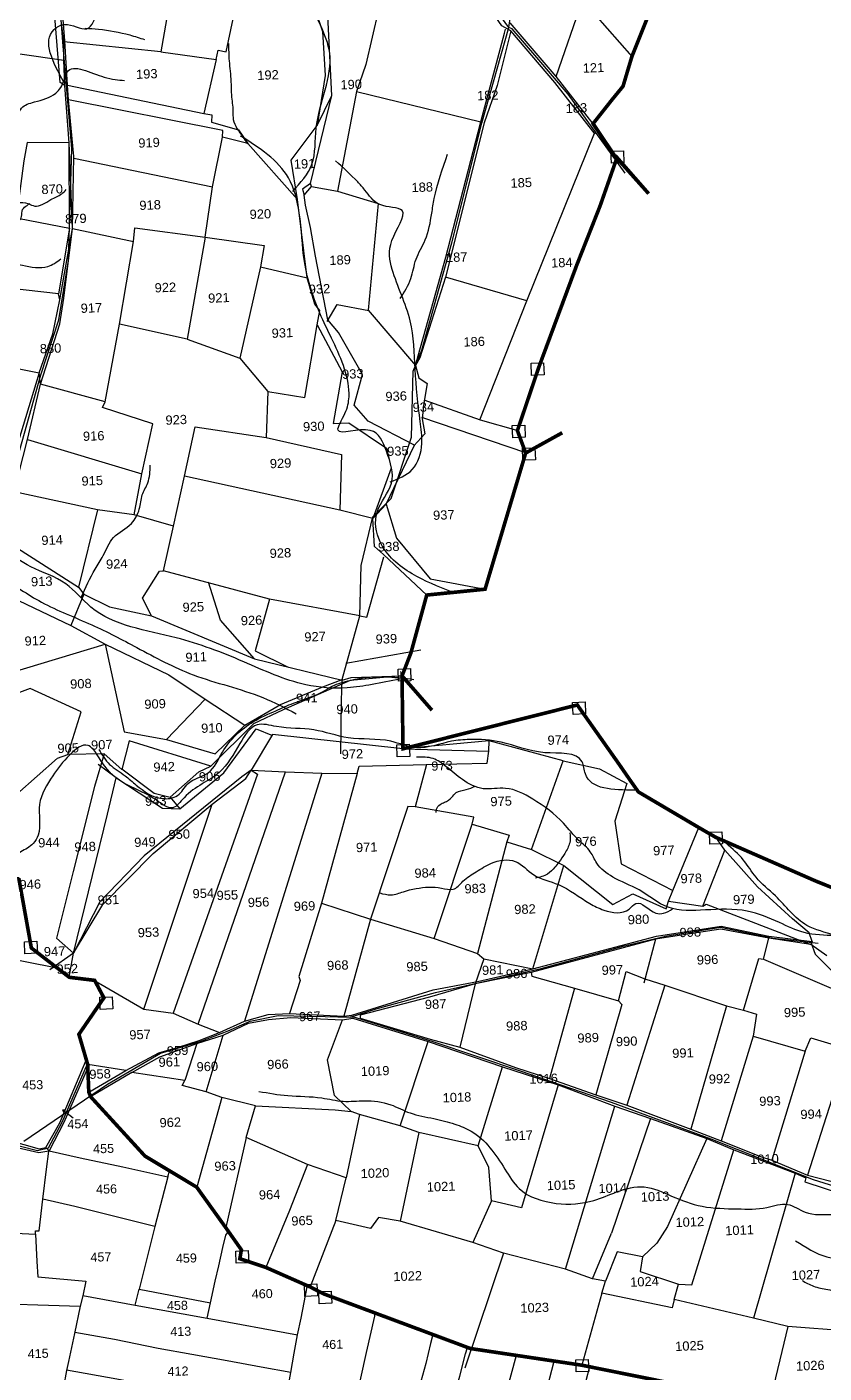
# Model space of a CAD drawing. Header units: inches. Extents: x 191726 to 254104, y 1600078 to 1621862.
# Drawn here: x 200424 to 202180, y 1611626 to 1614589 of the extents above; entities that cross this region are included whole.
import ezdxf
from ezdxf.enums import TextEntityAlignment as Align

# ---------------------------------------------------------------- set-up
doc = ezdxf.new("R2010")
doc.units = ezdxf.units.IN
doc.header["$LTSCALE"] = 15
doc.header["$MEASUREMENT"] = 0
doc.linetypes.add('ACAD_ISO02W100', pattern=[15, 12, -3])
for name, color, linetype in [('PLOT', 7, 'Continuous'), ('PLOT NO', 7, 'Continuous'), ('PLOTS', 7, 'Continuous'), ('PLOTS NO', 7, 'Continuous'), ('ROAD', 1, 'Continuous'), ('ROADS', 1, 'Continuous'), ('STREAM', 4, 'Continuous'), ('VILLAGE BOUNDARY STONES', 1, 'Continuous'), ('VILLAGE BOUNDAY', 5, 'Continuous')]:
    doc.layers.add(name, color=color, linetype=linetype)
doc.styles.get("Standard").update_dxf_attribs({"font": 'arial.ttf'})

msp = doc.modelspace()

# ---------------------------------------------------------------- linework, layer by layer
at = {"layer": 'PLOT'}
for points in [[(200366.7, 1613465.3), (200396.4, 1613566), (200425.4, 1613681), (200454.1, 1613802.8), (200496.7, 1613935.6), (200506, 1613992.4), (200524.8, 1614145.5), (200527.8, 1614303.8), (200515.7, 1614428.5), (200513.8, 1614461.3), (200507.6, 1614558.4), (200487.9, 1614811.8), (200470.8, 1614988.7), (200461.6, 1615054.2), (200452.6, 1615062.5), (200416.8, 1615223.6), (200399.7, 1615316.8), (200383, 1615424.3), (200372, 1615459.3), (200371.4, 1615523.5), (200375.7, 1615602)], [(200497.1, 1613988.8), (200524.8, 1614145.5), (200517.4, 1614334.4), (200507.9, 1614460.1), (200505.4, 1614515.8), (200505.6, 1614556.8), (200500, 1614604), (200482.7, 1614776.3), (200452.5, 1614987.8), (200439.8, 1615055.4), (200362.8, 1615064.6), (200350.8, 1615048.4), (200256.3, 1615032), (200286.9, 1615233.5), (200298.9, 1615335.6), (200248.4, 1615343.4), (200001.3, 1615402)], [(201675.9, 1614353.1), (201587.3, 1614467.1), (201490.2, 1614580.7), (201470.5, 1614592), (201287.3, 1614857.9), (201182, 1615023.3)], [(200507.9, 1614460.1), (200498, 1614466.9), (200472.8, 1614775.2), (200462.4, 1614916.8)], [(200763, 1614782.7), (200719.1, 1614534.1), (200505.6, 1614556.8)], [(201538.5, 1614773.2), (201647.7, 1614647.3), (201756.8, 1614523.9)], [(201590.2, 1614479.8), (201647.7, 1614647.3), (201695.8, 1614768.8), (201746, 1614751.3)], [(200719.1, 1614534.1), (200841.3, 1614517.8), (200845.8, 1614538.2), (200863.2, 1614534.4), (200891, 1614666.5)], [(201094.5, 1614651.6), (201198.9, 1614627), (201170.8, 1614506.8), (201150.6, 1614447.1), (201108.3, 1614227.6)], [(200513.8, 1614461.3), (200814.2, 1614399), (200831.7, 1614395.7), (200831, 1614379.6), (200890.4, 1614362.9), (200910.9, 1614332.7), (201020.4, 1614209), (201006.7, 1614296), (201063.8, 1614372.1), (201095.9, 1614438.6), (201086.3, 1614628.1)], [(201058.8, 1614629.4), (201075.2, 1614579.2), (201081.2, 1614482), (201063.8, 1614372.1)], [(201671.4, 1614376.3), (201590.2, 1614479.8), (201488.4, 1614598.1)], [(201280.3, 1613843.7), (201285.8, 1613865), (201347.2, 1614082.2), (201424.5, 1614380.7), (201476.6, 1614575.5), (201478.7, 1614584.3)], [(201490.2, 1614580.7), (201460.2, 1614460), (201431.7, 1614378.2), (201346.6, 1614038.3), (201289.7, 1613860.9), (201280.3, 1613843.7)], [(200219.4, 1614556.9), (200505.4, 1614515.8)], [(200841.3, 1614517.8), (200814.2, 1614399)], [(201150.6, 1614447.1), (201424.5, 1614380.7)], [(200597.1, 1613764), (200628, 1613934.9), (200658.9, 1614117), (200662, 1614147), (200817.2, 1614126.1), (200832.8, 1614237), (200855, 1614346.3), (200855.7, 1614361.5), (200515.7, 1614428.5)], [(201051.5, 1614238.2), (201049.1, 1614244.7), (201095.9, 1614438.6)], [(201421.9, 1613724.5), (201525.7, 1613986), (201674.4, 1614355.4)], [(200517.4, 1614334.4), (200425.1, 1614335.2), (200417.9, 1614294.2), (200401.7, 1614172.9), (200408, 1614167.9), (200518, 1614146.4), (200517.4, 1614334.4)], [(200910.9, 1614332.7), (200855, 1614346.3)], [(200527.8, 1614300.4), (200832.8, 1614237)], [(201049.1, 1614244.7), (201031.1, 1614231.8), (201035.2, 1614219)], [(201215.3, 1613538.9), (201277.8, 1613668.8), (201176, 1613721.7), (201145.4, 1613756.8), (201163.4, 1613824.2), (201110.6, 1613916.8), (201087.4, 1613944.4), (201059.7, 1614084.7), (201048.7, 1614147.6), (201038.2, 1614197.1), (201035.2, 1614219), (201051.5, 1614238.2), (201108.3, 1614227.6), (201198.4, 1614200.6), (201176.3, 1613966.1), (201280.3, 1613843.7), (201287.8, 1613817), (201306.1, 1613804.2), (201298.6, 1613761.2), (201294.9, 1613726.8), (201300.5, 1613693.6), (201276.6, 1613667)], [(200955.1, 1613786.6), (201036.3, 1613773.8), (201063.4, 1613933.1), (201069.8, 1613965), (201058.5, 1613979.2), (201041.9, 1614037.2), (201020.4, 1614209)], [(200518, 1614146.4), (200494.2, 1614001.4)], [(200524.8, 1614145.5), (200658.9, 1614117)], [(200817.2, 1614126.1), (200777.5, 1613901.9), (200628, 1613934.9)], [(200817.2, 1614126.1), (200946.9, 1614107.9), (200938.9, 1614061.3), (200893.7, 1613860.2)], [(200938.9, 1614061.3), (201041.9, 1614037.2)], [(200747.2, 1613490), (200660.6, 1613515.1), (200677.2, 1613605.5), (200702.1, 1613715.2), (200590.7, 1613751.2), (200597.1, 1613764), (200454.1, 1613802.8), (200451.2, 1613827.8), (200481.8, 1613913.6), (200497.1, 1613988.8), (200494.2, 1614001.4), (200188.6, 1614036.2)], [(201525.7, 1613986), (201346.6, 1614038.3)], [(201085.5, 1613940.7), (201107.6, 1613977.9), (201177.2, 1613965)], [(201063.4, 1613933.1), (201119, 1613830.1), (201099.2, 1613716.1), (201133.4, 1613717.4), (201216.1, 1613661.6), (201226.4, 1613617.8), (201186.5, 1613507.4), (201215.3, 1613538.9), (201238.2, 1613463.6), (201312.3, 1613374.6), (201433.5, 1613351.5)], [(200777.5, 1613901.9), (200893.7, 1613860.2), (200955.1, 1613786.6), (200951.3, 1613685.3)], [(200292.7, 1613859.5), (200451.2, 1613827.8), (200398.2, 1613653.6), (200366.6, 1613567.9), (200336, 1613486.9)], [(201506.3, 1613700.1), (201423.4, 1613723.9), (201299.1, 1613767.4)], [(201293.4, 1613730.1), (201522.4, 1613652.3)], [(201305, 1613338.6), (201210, 1613427.6), (201190.1, 1613445.4), (201186.5, 1613507.4), (201113.3, 1613525.2), (200771.4, 1613600.2), (200795, 1613709.2), (200951.3, 1613685.3), (201117.4, 1613648.2), (201113.3, 1613525.2)], [(200425.4, 1613681), (200677.2, 1613605.5)], [(201157.4, 1613293), (200959, 1613329.7), (200725.4, 1613392.1), (200747.2, 1613490), (200771.4, 1613600.2)], [(200173.8, 1613550), (200246.5, 1613523.4), (200336, 1613486.9), (200366.7, 1613465.3), (200537.7, 1613355.7), (200549.6, 1613340.6), (200606.5, 1613312.8), (200698.9, 1613293.1), (200925.5, 1613198.4), (201119, 1613151), (201138.6, 1613157.1), (201250.6, 1613160.6)], [(200660.6, 1613515.1), (200580, 1613525.9), (200396.4, 1613566)], [(200580, 1613525.9), (200537.7, 1613355.7)], [(200300.7, 1613193.6), (200385.3, 1613166.3), (200596.5, 1613230.3), (200638.3, 1613037.2), (200731.5, 1613020.7), (200838.7, 1612988.7), (200904.4, 1613052.5), (200982.7, 1613097.3), (201076.5, 1613136.5), (201118.4, 1613152.7), (201157.4, 1613293), (201172.8, 1613290.1), (201210.8, 1613422.4)], [(200698.9, 1613293.1), (200678.9, 1613331.9), (200716.5, 1613391.5), (200725.4, 1613392.1)], [(200340.7, 1613357.2), (200521.4, 1613271.9), (200596.5, 1613230.3), (200736.7, 1613162.6), (200817.3, 1613109.7), (200904.4, 1613052.5)], [(200925.5, 1613198.4), (200850.8, 1613283.3), (200824.1, 1613366.8)], [(200549.6, 1613340.6), (200521.4, 1613271.9)], [(200959, 1613329.7), (200927.4, 1613215.6), (200999.7, 1613180.2)], [(201250.6, 1613160.6), (201136.2, 1613150.3), (200988.5, 1613086.1), (200923.3, 1613055.4), (200829.6, 1612962.1), (200649.3, 1613017.6), (200633.4, 1612954.7), (200594.6, 1612988.8), (200514.9, 1612987.5)], [(200318.6, 1612777.2), (200368.7, 1612811.3), (200402.1, 1612900.2), (200491.5, 1612979.6), (200514.9, 1612987.5), (200543.9, 1613081.3), (200431.9, 1613133.2), (200360.6, 1613106.1), (200281, 1613129.4)], [(200817.3, 1613109.7), (200731.5, 1613020.7)], [(200517.7, 1612497.1), (200527, 1612550.4), (200591.7, 1612657.7), (200702.3, 1612769.8), (200832.7, 1612878.5), (200906.9, 1612934.9), (200918.2, 1612952.9), (200994, 1612949.5), (201074.3, 1612946.3), (201151.8, 1612945.6), (201156, 1612961.8), (201304.8, 1612965.8), (201438.3, 1612968.4), (201441.5, 1612994.7), (201442.2, 1613017.7), (201252.7, 1613000.1), (201441.5, 1612994.7)], [(200620.5, 1612936.6), (200722.7, 1612869.1), (200761.3, 1612867.9), (200858.4, 1612947.4), (200929.6, 1613044.1), (200965.2, 1613029.4)], [(201252.7, 1613000.1), (200965.5, 1613031.5), (200918.2, 1612952.9)], [(201535.4, 1612778.2), (201605.2, 1612974), (201442.2, 1613017.7)], [(200594.6, 1612988.8), (200573.3, 1612916.9), (200526.2, 1612730.1), (200497.2, 1612612.6), (200489.3, 1612582.9), (200527, 1612550.4), (200601.9, 1612856.4), (200621.2, 1612935.9), (200581.4, 1612965.8)], [(200633.7, 1612956), (200704.5, 1612902.8), (200739.9, 1612893.6), (200802.9, 1612949.4), (200829.6, 1612962.1)], [(201304.8, 1612965.8), (201279.7, 1612872.5), (201263.5, 1612873.3), (201181, 1612625.1), (201122.6, 1612411.5)], [(201605.2, 1612974), (201685.3, 1612956.1), (201745.6, 1612923.4), (201719.4, 1612840.9), (201732.9, 1612746.7), (201847.2, 1612688)], [(200918.2, 1612952.9), (200897.7, 1612938.2), (200682.9, 1612764.5), (200585, 1612663.3), (200527, 1612550.4)], [(200918.2, 1612952.9), (200932.6, 1612944), (200746.6, 1612417.8)], [(200801.6, 1612394), (200994, 1612949.5)], [(201074.3, 1612946.3), (200903.5, 1612400.3)], [(201151.8, 1612945.6), (201073.2, 1612660.2), (201023.4, 1612499.2), (201026.4, 1612490.2), (201002.8, 1612417.6)], [(200681.6, 1612426.8), (200832.7, 1612878.5)], [(200739.9, 1612893.6), (200761.3, 1612867.9)], [(201321.4, 1612582.6), (201405, 1612834.1), (201408.7, 1612849.6), (201279.7, 1612872.5)], [(201405, 1612834.1), (201486.8, 1612809.7), (201481.6, 1612795.4), (201535.4, 1612778.2), (201607.1, 1612742.9), (201714.8, 1612657.3), (201759.2, 1612680.6), (201832.5, 1612647.9), (201837.6, 1612664.4), (201847.2, 1612688), (201904, 1612826.9)], [(200642.4, 1612291.7), (200715.1, 1612330.9), (200758.2, 1612343), (200804, 1612357.8), (200848.6, 1612375.6), (200903.5, 1612400.3), (200956, 1612415.5), (201002.8, 1612417.6), (201122.6, 1612411.5), (201139.8, 1612414), (201318.9, 1612469.3), (201416.8, 1612487.6), (201538.8, 1612515.8), (201811.3, 1612587.9), (201953.8, 1612609.6), (202058.3, 1612587.5), (202153.7, 1612575.8), (202147, 1612595.2), (202110.6, 1612625.7), (202033.7, 1612696), (201961.3, 1612776.8), (201941.5, 1612805.3)], [(201481.6, 1612795.4), (201417.1, 1612549.3)], [(201837.6, 1612664.4), (201913, 1612653.9), (201913, 1612653.9), (201961.3, 1612776.8)], [(201538.8, 1612515.8), (201607.1, 1612742.9)], [(201073.2, 1612660.2), (201181, 1612625.1), (201321.4, 1612582.6), (201417.1, 1612549.3), (201430.5, 1612537.5), (201538.8, 1612515.8)], [(201913, 1612653.9), (201920.1, 1612658.3), (202151.1, 1612569.5)], [(202153.7, 1612575.8), (202151.1, 1612569.5), (202058.8, 1612583.4), (201953.1, 1612603.2), (201899.5, 1612595.1), (201808.8, 1612581.1), (201534.9, 1612507.7), (201412, 1612482.4), (201310.9, 1612453.4), (201158.2, 1612413.7), (201158.5, 1612407.3), (201312.9, 1612361.1), (201378, 1612343.3), (201500.7, 1612298.9), (201575.5, 1612274.1), (201677.5, 1612238.1), (201745.9, 1612215.4), (201886.6, 1612163.1), (201953.7, 1612137.1), (202040.3, 1612102.8), (202065.3, 1612094.4), (202143.7, 1612061.8), (202220.4, 1612041.8)], [(201534.9, 1612507.7), (201536.2, 1612499.8), (201630.5, 1612472.9), (201727.2, 1612445.5), (201744, 1612510.1), (201785, 1612493.5), (201829.1, 1612479.6), (201965.5, 1612434.4), (202002.5, 1612425.1), (202036.7, 1612538.3), (202047, 1612537.1), (202058.8, 1612583.4)], [(201808.8, 1612581.1), (201783.3, 1612484.1)], [(200527, 1612550.4), (200474.7, 1612513.2)], [(202185.9, 1612544.4), (202151.1, 1612569.5)], [(201430.5, 1612537.5), (201412, 1612482.4)], [(202047, 1612537.1), (202247, 1612451.4), (202209.7, 1612346.1), (202232.7, 1612335.8), (202226.8, 1612320.5), (202450.7, 1612225.8), (202487, 1612205.5)], [(200573.6, 1612490.4), (200681.6, 1612426.8), (200746.6, 1612417.8), (200801.6, 1612394), (200848.6, 1612375.6)], [(201412, 1612482.4), (201378, 1612343.3)], [(201630.5, 1612472.9), (201575.5, 1612274.1)], [(201829.1, 1612479.6), (201745.9, 1612215.4)], [(201727.2, 1612445.5), (201734.6, 1612437), (201677.5, 1612238.1)], [(201965.5, 1612434.4), (201886.6, 1612163.1)], [(202002.5, 1612425.1), (202031.3, 1612416), (202024.1, 1612367.8), (202138.5, 1612334.2), (202150.7, 1612363.7), (202209.7, 1612346.1)], [(200655.5, 1612287.8), (200717.1, 1612322.1), (200798.8, 1612351.3), (200856.3, 1612369.9), (200912.2, 1612396), (200956.5, 1612404.1), (201005.9, 1612408.4), (201119.8, 1612403.8), (201142.5, 1612407.1), (201308, 1612356), (201471.6, 1612300.1), (201594.3, 1612260.5), (201719.4, 1612213.5), (201797.9, 1612186.5), (201921.6, 1612142.3), (201981.5, 1612117.5), (202116.5, 1612065.9), (202140, 1612055.8), (202138, 1612046.7), (202261.3, 1612006.6)], [(201447.8, 1612004.7), (201441.9, 1612078.1), (201418.1, 1612125.9), (201287.4, 1612155.4), (201246.4, 1612170.1), (201157, 1612194.8), (201138.3, 1612201.9), (201101.5, 1612237.2), (201086.4, 1612315.1), (201119.8, 1612403.8)], [(200819.1, 1612244.8), (200856.3, 1612369.9)], [(202024.1, 1612367.8), (201953.7, 1612137.1)], [(200798.8, 1612351.3), (200772.1, 1612270.2)], [(201246.4, 1612170.1), (201308, 1612356)], [(200560.7, 1612244.5), (200642.4, 1612291.7), (200558.3, 1612305.2)], [(202138.5, 1612334.2), (202065.3, 1612094.4)], [(202226.8, 1612320.5), (202143.7, 1612061.8)], [(202234.9, 1611717.9), (202100.3, 1611728.1), (202024.7, 1611746.9), (201850.2, 1611787.6), (201845.5, 1611769.8), (201690.4, 1611801.7), (201698.8, 1611827.9), (201670, 1611833.6), (201610.7, 1611854.3), (201474.2, 1611890.1), (201406.6, 1611913.2), (201246.8, 1611960), (201198.6, 1611968.1), (201180.9, 1611944), (201104.5, 1611962.1), (201127.2, 1612055.8), (201042.6, 1612084.8), (200907.4, 1612144.1), (200927.6, 1612214.2), (200853.6, 1612232.6), (200819.1, 1612244.8), (200766.6, 1612258.9), (200772.1, 1612270.2), (200655.5, 1612287.8), (200564.8, 1612234.2)], [(201418.1, 1612125.9), (201471.6, 1612300.1)], [(201594.3, 1612260.5), (201513.5, 1611989.6), (201447.8, 1612004.7), (201406.6, 1611913.2)], [(200853.6, 1612232.6), (200798.3, 1612035.2)], [(200927.6, 1612214.2), (201103.3, 1612205), (201138.3, 1612201.9)], [(201157, 1612194.8), (201127.2, 1612055.8)], [(201610.7, 1611854.3), (201719.4, 1612213.5)], [(201797.9, 1612186.5), (201712.2, 1611933.7)], [(200907.4, 1612144.1), (200862.3, 1611946.1)], [(201287.4, 1612155.4), (201246.8, 1611960)], [(201921.6, 1612142.3), (201835.4, 1611948.5), (201811.6, 1611912), (201779.9, 1611881.9), (201775.1, 1611849.2), (201859.4, 1611821.7)], [(201850.2, 1611787.6), (201859.4, 1611821.7), (201889, 1611820.2), (201981.5, 1612117.5)], [(201042.6, 1612084.8), (201002.9, 1611983.4), (200950.8, 1611858.4)], [(202116.4, 1612066.1), (202024.7, 1611746.9)], [(201104.5, 1611962.1), (201048.4, 1611815.4)], [(201670, 1611833.6), (201712.2, 1611933.7)], [(201779.9, 1611881.9), (201724.6, 1611892.9), (201698.8, 1611827.9)], [(201474.2, 1611890.1), (201388.6, 1611636.9)], [(201690.4, 1611801.7), (201646.5, 1611643.2)], [(202100.3, 1611728.1), (202060, 1611560.1)]]:
    msp.add_lwpolyline(points, dxfattribs=at)
at = {"layer": 'PLOTS', "color": 0}
for points in [[(200221.2, 1612722.1), (200197.2, 1612575.7), (200491.2, 1612517.6)], [(200344.5, 1612149.4), (200451.5, 1612119.3), (200465.9, 1612122.3), (200496.9, 1612176.5), (200554.9, 1612315), (200554.9, 1612315)], [(200559.5, 1612300.3), (200559.5, 1612300.3), (200506.1, 1612177.6), (200473.8, 1612115.4), (200465.9, 1612122.3)], [(200473.8, 1612115.4), (200472.4, 1612114.4), (200450.6, 1612110.5), (200377.3, 1612127.6), (200343.2, 1612135.5), (200279.6, 1612115.6), (200199.4, 1612090.5), (200148.6, 1612092.4), (200097.2, 1612100.1), (200067.7, 1612090.6), (200021.2, 1612096.6), (200012, 1612080.3), (200024.9, 1612065.7), (200047.1, 1612067), (200050.4, 1612092.8)], [(200131.7, 1611993.6), (200152.3, 1611984.3), (200200.1, 1611944.1), (200325.7, 1611937.7), (200443.2, 1611931.5), (200443.7, 1611939.2), (200451.2, 1611939), (200459.4, 1612008.8), (200467.9, 1612074.9), (200472.4, 1612114.4)], [(200473.8, 1612115.4), (200542, 1612099.6), (200635.5, 1612079.8), (200734.7, 1612057.9), (200738.5, 1612071.1)], [(200734.7, 1612057.9), (200706.2, 1611948.8), (200594.5, 1611976.4), (200529.8, 1611992.3), (200459.4, 1612008.8)], [(200443.2, 1611931.5), (200446.4, 1611871.5), (200448.2, 1611837.9), (200553.9, 1611828.1), (200547.3, 1611796.1), (200541.9, 1611772.9), (200529.4, 1611713.3), (200515.9, 1611651.1), (200511.3, 1611631.6), (200498.3, 1611558)], [(200706.2, 1611948.8), (200671.5, 1611810.3), (200828.7, 1611780.6), (200839.3, 1611828.5), (200846.9, 1611862.3), (200855.9, 1611902.6), (200862.8, 1611929.4), (200868.4, 1611937.6)], [(200547.4, 1611796.6), (200662.7, 1611775.2), (200671.5, 1611810.3)], [(200898, 1611133.4), (200908.4, 1611181.6), (200931.7, 1611278.1), (200945.7, 1611338.3), (200956.9, 1611385.6), (200966.6, 1611427), (200975.1, 1611463.6), (200982.9, 1611502.6), (200988.4, 1611531.8), (200993.5, 1611560.4), (200998.8, 1611590.8), (201005.5, 1611627.1), (201013.2, 1611669.6), (201020.6, 1611710), (201028.4, 1611746.4), (201041.6, 1611815.7), (201042, 1611818.2)], [(200308.4, 1611780.8), (200541.9, 1611772.9)], [(200662.7, 1611775.2), (200821.2, 1611746.7), (200828.7, 1611780.6)], [(200821.2, 1611746.7), (201020.6, 1611710)], [(201135.8, 1611506.7), (201160, 1611614.8), (201172.5, 1611671), (201190.5, 1611751.4), (201191.6, 1611757.9)], [(201005.5, 1611627.1), (200940.6, 1611638.9), (200865.3, 1611652.6), (200787.9, 1611666.7), (200713.2, 1611680.3), (200617.2, 1611699.5), (200529.8, 1611715)], [(201318.6, 1611710.6), (201313.6, 1611690.7), (201302.7, 1611647), (201291.7, 1611607.4), (201281.8, 1611566.8), (201269.9, 1611517.9), (201258.7, 1611472), (201249.9, 1611435.8), (201241.6, 1611401.7), (201176.3, 1611465.9)], [(201241.6, 1611401.7), (201265.1, 1611381.1), (201306.8, 1611347.4), (201333.5, 1611451.5), (201347.7, 1611507.3), (201360.4, 1611557.3), (201378.2, 1611618.9), (201390.5, 1611668), (201394.5, 1611682.4)], [(201501.9, 1611664.8), (201489.9, 1611620.9), (201476.9, 1611572.8), (201465.4, 1611530.6), (201451.9, 1611480.8), (201438.1, 1611430), (201421.3, 1611363), (201413.6, 1611332.4), (201383, 1611340.1), (201365.8, 1611303.5), (201306.8, 1611347.4)], [(200511.6, 1611632.9), (200622.3, 1611612.9), (200732.4, 1611593), (200820.7, 1611576.7), (200934.7, 1611554.6), (200990.4, 1611543.4)], [(201663.2, 1611639.8), (201631.2, 1611516.4), (201603.9, 1611410), (201580.2, 1611312.7), (201562.5, 1611230), (201551.9, 1611166.9), (201485.9, 1611190.6), (201473, 1611196)], [(201495.8, 1611310.6), (201529.4, 1611440.8), (201565.9, 1611575.8), (201585.4, 1611652.3)]]:
    msp.add_lwpolyline(points, dxfattribs=at)
at = {"layer": 'PLOTS NO', "color": 0}
for points in [[(200506, 1612199.3), (200503.6, 1612205.2), (200509.1, 1612205.3)], [(200503.6, 1612205.2), (200526.4, 1612188)]]:
    msp.add_lwpolyline(points, dxfattribs=at)
at = {"layer": 'ROAD'}
for points in [[(200192.4, 1612788.8), (200232.3, 1612959.6), (200297.5, 1613191.5), (200282.8, 1613206.6), (200313.9, 1613290.4), (200333.5, 1613386.6), (200363.4, 1613498.4), (200455.4, 1613823.5), (200494.8, 1613944.3), (200515.8, 1614075), (200523.5, 1614321.9), (200504, 1614547.1), (200484.3, 1614809.7), (200458.3, 1615058), (200535.5, 1615243.3), (200599, 1615423.4), (200686.6, 1615550.1), (200792.5, 1615683.2)], [(201741.9, 1614267.2), (201616.7, 1614441.3), (201547.3, 1614522.3), (201493.5, 1614584.9), (201486, 1614587.7), (201489.3, 1614613.1), (201536.7, 1614778.7), (201569, 1614857.6), (201610.8, 1614944.3), (201667.7, 1615067.2), (201727, 1615198.4), (201813.4, 1615389.6), (201856.5, 1615435.6), (201857.5, 1615500.6), (201866.9, 1615537.1)], [(201115.5, 1612989.4), (201117.4, 1613105.8), (201118.4, 1613152.7), (201157.4, 1613293), (201160.6, 1613403.6), (201186.6, 1613510.8), (201227, 1613551.2), (201271.3, 1613686.5), (201275.4, 1613831.4), (201294.2, 1613877.7), (201360.4, 1614114), (201426, 1614377.3), (201486, 1614587.7), (201455.7, 1614629.4)], [(201291.7, 1613217.2), (201126.6, 1613188.1)], [(200417.7, 1612136.3), (200601.9, 1612262.2), (200718.6, 1612329.8), (200806.3, 1612356), (200867.7, 1612379.4), (200916.3, 1612400.5), (200977.8, 1612412.9), (201081.6, 1612410.9), (201136.4, 1612409.1), (201193.3, 1612427.7), (201324.6, 1612464), (201556.9, 1612516.6), (201737.4, 1612565.3), (201830.7, 1612588), (201951.8, 1612607.2), (202068.3, 1612583.6), (202167.4, 1612572.3)], [(202151.2, 1612574.2), (202160.3, 1612548.1), (202232.5, 1612477.2), (202258.3, 1612442.9), (202269.7, 1612323.8), (202275.6, 1612278.6), (202409.2, 1612158.7), (202487.2, 1612093.7), (202616.4, 1612017.6), (202658.8, 1611982.8), (202707.2, 1611940.1), (202759.3, 1611888.8), (202879.6, 1611836.7), (202934.5, 1611820.8), (203039.8, 1611813.9)], [(202759.3, 1611888.8), (202685.3, 1611938.6), (202473.4, 1611975.9), (202373.9, 1611995.8), (202236.7, 1612026), (202157, 1612051), (201931.2, 1612140.8), (201712.2, 1612221.2), (201511.5, 1612290.3), (201319.1, 1612355.3), (201161.2, 1612404.5), (201144.3, 1612409.3), (201136.4, 1612409.1)]]:
    msp.add_lwpolyline(points, dxfattribs=at)
at = {"layer": 'ROADS', "color": 1}
msp.add_lwpolyline([(199982, 1612026.7), (200013.3, 1612100.4), (200044, 1612098.9), (200058.4, 1612095.8), (200103.1, 1612105.7), (200165.8, 1612098.2), (200196.4, 1612093.4), (200340.5, 1612142.9), (200448.1, 1612115.7), (200471.9, 1612121.8), (200501.7, 1612178.1), (200557.9, 1612306.4)], dxfattribs=at)
at = {"layer": 'STREAM'}
for points in [[(201245.9, 1613153.1), (201184.5, 1613141.7), (201129.9, 1613134.4), (201038.8, 1613141.1), (200902, 1613191.7), (200752.9, 1613244.5), (200565.3, 1613312.1), (200509.8, 1613363.4), (200432.8, 1613401), (200317.1, 1613475), (200196.7, 1613518.6), (200119.5, 1613546.4), (199904.4, 1613616.9), (199854.8, 1613615.6), (199729.8, 1613646.1), (199627.9, 1613661.4), (199508.5, 1613697.9), (199437.6, 1613745.3), (199314.6, 1613864.7), (199198.7, 1614007), (199124.8, 1614132.3), (199111, 1614219.8), (199017.4, 1614319.9), (198877.1, 1614428.4), (198744.9, 1614517.6), (198673.8, 1614587.5), (198584.7, 1614704.5), (198561.9, 1614728.1), (198541, 1614798.6), (198558.2, 1614886.3), (198571.2, 1615048.9), (198595.1, 1615144.6), (198658, 1615233.4), (198714.6, 1615301.4), (198719, 1615338.3), (198700.9, 1615405), (198683.7, 1615430.8)], [(201009.9, 1614227.3), (201052.2, 1614287), (201061.5, 1614366.2), (201091.3, 1614531.7), (201046, 1614655.4), (201047.4, 1614749.8), (201073.6, 1614848.3), (201066.1, 1614882.2), (201119.2, 1614958.5), (201151.5, 1615035.5), (201121.4, 1615061.2), (201116.3, 1615111.8), (201132.5, 1615148.8), (201148.2, 1615145.2), (201164.9, 1615169.8), (201170.6, 1615207.3), (201152.8, 1615264.7)], [(200505.8, 1614467.3), (200484.6, 1614583.6), (200507, 1614594.8), (200556.1, 1614585.4), (200582.4, 1614626.8), (200599.7, 1614663.8), (200615.2, 1614717.3), (200627.3, 1614750.9)], [(200552.9, 1614586.3), (200582.1, 1614584.3), (200651, 1614571.5), (200683.6, 1614561.4)], [(200868.3, 1614552.9), (200869.8, 1614514.6), (200873.7, 1614469.1), (200874.8, 1614439.1), (200878.3, 1614404), (200879, 1614385.4), (200887.1, 1614366), (200900.3, 1614346.8), (200910.2, 1614331.6)], [(200212.4, 1614302), (200243.2, 1614337.4), (200254.3, 1614319.2), (200275.2, 1614340.7), (200288.8, 1614363), (200383, 1614369.9), (200403.7, 1614395.6), (200412.5, 1614410.4), (200441, 1614424), (200487.9, 1614443.4), (200506.5, 1614472.2), (200513.1, 1614490), (200594.4, 1614478.7), (200618.5, 1614473.5), (200639.3, 1614471.2)], [(198387.6, 1614152.1), (198415.1, 1614178.6), (198441.8, 1614207.5), (198501.6, 1614231.5), (198544.5, 1614243.8), (198583.8, 1614267), (198596.7, 1614300.9), (198662.5, 1614331.4), (198723.7, 1614368.1), (198753.2, 1614421.9), (198772.3, 1614440.6), (198840.2, 1614399.9), (198899.7, 1614353.4), (198978.9, 1614281.2), (199058.8, 1614203.3), (199072.4, 1614141.3), (199113.1, 1614052.5), (199206.8, 1613924.7), (199291.9, 1613841.3), (199316.1, 1613823.1), (199417.3, 1613728.2), (199509.4, 1613687.2), (199607.4, 1613636.6), (199769.3, 1613553.9), (199911.8, 1613532.8), (200019.4, 1613523.4), (200100.9, 1613482), (200163.8, 1613474), (200201.7, 1613472.4), (200259.3, 1613441.9), (200367.3, 1613378.4), (200456.2, 1613323.1), (200567.3, 1613273), (200666.5, 1613223), (200790.7, 1613163.1), (200943.8, 1613112.9), (201017.7, 1613077.4)], [(201359.3, 1613345.4), (201272.7, 1613385.6), (201202.5, 1613455.4), (201195.7, 1613521.4), (201227.4, 1613584.9), (201216.4, 1613655), (201180.3, 1613701.2), (201109.7, 1613701.6), (201124.9, 1613738.5), (201133.8, 1613775.1), (201098.8, 1613896.8), (201072.7, 1613951.7), (201035.8, 1614072.6), (201024.3, 1614180), (201000.5, 1614256.8), (200895.2, 1614349.1)], [(201224.1, 1613587.8), (201273.2, 1613614.8), (201294.3, 1613672.4), (201290.7, 1613720.7), (201279.5, 1613835.5), (201268.6, 1613941.9), (201229, 1614055.6), (201228.2, 1614119), (201250.7, 1614185), (201201.7, 1614198.1), (201168.6, 1614230.2), (201152.9, 1614248), (201104.3, 1614294.5)], [(201246.6, 1613991.2), (201269.9, 1614035.5), (201281.6, 1614077.7), (201301.7, 1614120.3), (201316.1, 1614179.3), (201321.5, 1614211.2), (201351, 1614309.2)], [(200362.3, 1614101.9), (200374.2, 1614097.9), (200376.4, 1614120.9), (200370.9, 1614147.2), (200380.7, 1614184.1), (200386.1, 1614193.7), (200426.4, 1614200.3), (200441.5, 1614195), (200477, 1614209), (200501.2, 1614222.1), (200511.2, 1614231.1)], [(200367.7, 1614147.9), (200380.1, 1614152.5), (200394, 1614155.7), (200412.7, 1614171.8), (200414.8, 1614187.1), (200424.8, 1614196.5), (200431.4, 1614200.9)], [(200083.8, 1613589.9), (200114.3, 1613659.5), (200201.5, 1613735.5), (200247.9, 1613795.4), (200203.6, 1613864.7), (200200.8, 1613962), (200207.4, 1614030.7), (200265.3, 1614061), (200301.6, 1614087.3), (200322.4, 1614113), (200361.4, 1614122.8), (200367.3, 1614079.5), (200383.1, 1614071.8), (200414.5, 1614064.8), (200470.7, 1614061.8), (200499, 1614078.5)], [(200544.2, 1613333.5), (200574.9, 1613395.9), (200592.4, 1613425.4), (200615.3, 1613465.1), (200654.5, 1613496.2), (200671.9, 1613527.8), (200678.6, 1613559), (200690.5, 1613585.4), (200696.2, 1613624.5)], [(200582.8, 1612998.8), (200606.6, 1612965.8), (200640.5, 1612940.8), (200665.1, 1612920.3), (200722.4, 1612890.8), (200756.1, 1612897.3), (200779.4, 1612923.7), (200823.5, 1612947.3), (200855.2, 1612992.8), (200923.4, 1613060), (200972.3, 1613083.9), (201011.3, 1613100.5), (201082.3, 1613129.4), (201092.6, 1613135.7), (201130.9, 1613149.7), (201196.6, 1613158.8), (201247.6, 1613156.2), (201276.6, 1613153)], [(201763.4, 1612909.2), (201654.5, 1612945.3), (201647.3, 1612971.6), (201564.8, 1612991.6), (201468.7, 1613014.8), (201399.4, 1613020.6), (201359.5, 1613016.6), (201282.5, 1613002.6), (201225.9, 1613016.7), (201132.1, 1613024.4), (201056.2, 1613041.8), (200974.2, 1613049.2), (200931.5, 1613052.8), (200893.5, 1613012.1), (200848.2, 1612948.3), (200770.7, 1612892.5), (200745.8, 1612870.2), (200708.9, 1612887.7), (200617.9, 1612938.4), (200598.7, 1612958.1), (200577.9, 1612988.7), (200559.1, 1613007.6), (200519.1, 1612987.2), (200481.3, 1612940.4), (200452.2, 1612877.7), (200449.2, 1612810.2), (200438.5, 1612791.8), (200411, 1612773.2), (200389.1, 1612758.9), (200352.2, 1612742.3)], [(202204.7, 1612589.1), (202136.2, 1612595.7), (202082, 1612617.7), (202011, 1612642.8), (201918.6, 1612645.3), (201836.5, 1612651.4), (201772.7, 1612689.3), (201714.6, 1612717.9), (201679.3, 1612748.7), (201665.3, 1612773.6), (201640.1, 1612798.6), (201606.3, 1612836.3), (201538.5, 1612889.4), (201478.7, 1612913.1), (201429.2, 1612912.3), (201383.8, 1612932.2), (201347.3, 1612961.1), (201319.3, 1612978.6), (201282.7, 1612981.5)], [(201325.9, 1612859.9), (201326.8, 1612867.4), (201334.5, 1612877.6), (201344.2, 1612882.3), (201359.9, 1612892.9), (201370, 1612903.8), (201391.5, 1612910.2), (201411.6, 1612917.8)], [(201620.2, 1612815), (201619.8, 1612793.3), (201609, 1612770), (201596.1, 1612750.3), (201587.2, 1612739.4), (201571.1, 1612724.5), (201544.2, 1612715.4)], [(202722.6, 1612444), (202641.6, 1612484.8), (202544.6, 1612510), (202429.3, 1612524.7), (202344.7, 1612532.5), (202203.6, 1612589.5), (202142.4, 1612611.4), (202072.9, 1612676.2), (202030.4, 1612717.2), (202002.2, 1612755.8), (201964.9, 1612791.4)], [(201201.5, 1612682.7), (201226.4, 1612678.7), (201253.5, 1612685.4), (201309.4, 1612695.6), (201337.4, 1612693.6), (201362.9, 1612690.9), (201384.6, 1612708.5), (201414.1, 1612729.5), (201447.4, 1612748.1), (201500, 1612752.1), (201540.8, 1612722.7), (201595, 1612701.3), (201664.2, 1612659.5), (201695.1, 1612645.2), (201750.8, 1612647.4), (201765.8, 1612659.8), (201809.4, 1612638.6), (201826.8, 1612638), (201846.2, 1612648.1)], [(200935.5, 1612246), (200999.1, 1612236.7), (201073.7, 1612231.6), (201121.1, 1612224.2), (201167.5, 1612225.4), (201225.6, 1612216.6), (201268.4, 1612198.4), (201321, 1612186.2), (201366.8, 1612173.8), (201402.7, 1612158.5), (201477, 1612075), (201508.4, 1612032.2), (201590.3, 1611999.5), (201673.2, 1612005.9), (201723.3, 1612024.6), (201784.2, 1612035.7), (201842.6, 1612016.3), (201911.8, 1611993), (201989.2, 1611987.3), (202054.2, 1611990.5), (202099.8, 1611997.2), (202138.3, 1611980.2), (202201.2, 1611974.6), (202265.3, 1611967.8), (202298.1, 1611968.5), (202327.6, 1611976.5), (202348, 1611977.3), (202376.4, 1611979.7), (202389.1, 1611989.5)], [(202117.5, 1611917.2), (202186.5, 1611881.5), (202262.5, 1611871.5), (202313.5, 1611852.5), (202346.1, 1611829), (202366, 1611811.2)], [(202131.5, 1611829.8), (202156.8, 1611817.1), (202188.1, 1611809.7), (202224.4, 1611801.8), (202255, 1611795), (202319.1, 1611804.4), (202390.4, 1611805.3), (202489.5, 1611791.9), (202530.2, 1611783), (202607.7, 1611782.9), (202657.1, 1611772.5), (202746.5, 1611753.1), (202780, 1611743.1), (202834.4, 1611731), (202899.1, 1611710.6), (202960.2, 1611669.6), (203004, 1611628.6), (203070.2, 1611569.9), (203142.7, 1611527.9), (203237.9, 1611519.3), (203276.9, 1611504.1), (203293.8, 1611499.8), (203328.9, 1611507.4), (203357.4, 1611507.9), (203371.8, 1611518.4), (203401.4, 1611524.5), (203440.5, 1611521.7), (203475.3, 1611489), (203502.5, 1611443), (203537.9, 1611410.3), (203648.8, 1611310.2), (203661.2, 1611264.2), (203713.9, 1611214.9), (203813.5, 1611174.8), (203860.4, 1611133.3), (203952.2, 1611105.8), (204068.2, 1611104.8), (204130.8, 1611105.4), (204152.4, 1611139.7), (204194.3, 1611146.3), (204224.9, 1611107.9), (204229.3, 1611060.9), (204230.2, 1611021.3)]]:
    msp.add_spline(points, degree=3, dxfattribs=at)
at = {"layer": 'VILLAGE BOUNDARY STONES'}
for points in [[(201710.8, 1614315.5), (201738.3, 1614316.6), (201739.3, 1614290), (201711.9, 1614289)], [(201534.9, 1613848.7), (201562.4, 1613849.8), (201563.4, 1613823.2), (201536, 1613822.1)], [(201493.2, 1613711.5), (201520.7, 1613712.6), (201521.7, 1613686), (201494.3, 1613684.9)], [(201515.9, 1613661.9), (201543.3, 1613663), (201544.4, 1613636.4), (201516.9, 1613635.3)], [(201241.8, 1613175.5), (201269.2, 1613176.6), (201270.3, 1613150), (201242.8, 1613148.9)], [(201626.2, 1613102.3), (201653.7, 1613103.3), (201654.7, 1613076.8), (201627.3, 1613075.7)], [(201239.2, 1613008.9), (201266.6, 1613010), (201267.7, 1612983.4), (201240.2, 1612982.3)], [(201927.7, 1612816.5), (201955.2, 1612817.6), (201956.2, 1612791), (201928.8, 1612789.9)], [(200419.2, 1612575.4), (200446.6, 1612576.5), (200447.7, 1612549.9), (200420.2, 1612548.9)], [(200585.1, 1612453.1), (200612.5, 1612454.2), (200613.6, 1612427.6), (200586.1, 1612426.5)], [(200884.5, 1611894.4), (200912, 1611895.5), (200913, 1611868.9), (200885.6, 1611867.8)], [(201035.7, 1611821.1), (201063.1, 1611822.2), (201064.2, 1611795.6), (201036.7, 1611794.5)], [(201067.3, 1611805.1), (201094.8, 1611806.2), (201095.8, 1611779.6), (201068.4, 1611778.5)], [(201633.2, 1611655), (201660.7, 1611656.1), (201661.7, 1611629.5), (201634.3, 1611628.4)]]:
    msp.add_lwpolyline(points, close=True, dxfattribs=at)
at = {"layer": 'VILLAGE BOUNDAY', "linetype": 'ACAD_ISO02W100', "ltscale": 0.2, "const_width": 8}
for points in [[(201834.6, 1614718.4), (201756.8, 1614523.9), (201737.3, 1614458.6), (201713.3, 1614429.3), (201671.4, 1614376.3), (201718.2, 1614306.7), (201793.8, 1614222.2), (201724.1, 1614301.7), (201686.9, 1614195.5), (201635.7, 1614065.8), (201551.7, 1613839.7), (201504.7, 1613700.6), (201522.9, 1613651.3), (201603.5, 1613695.9), (201522.9, 1613651.3), (201433.5, 1613351.5), (201305, 1613338.6), (201270.1, 1613211.1), (201250.6, 1613160.6), (201316.5, 1613085.1), (201250.6, 1613160.6), (201252.7, 1613000.1), (201636.6, 1613096.6), (201727.8, 1612967.4), (201754.6, 1612928.6), (201771.2, 1612905.2), (201904, 1612826.9), (201941.5, 1612805.3), (202161.5, 1612709.1), (202366.9, 1612626.3)], [(202060, 1611560.1), (201646.5, 1611643.2), (201401.2, 1611679.9), (201077.9, 1611800.3), (201048.4, 1611815.4), (200950.8, 1611858.4), (200893.4, 1611877.6), (200896.8, 1611897.2), (200862.3, 1611946.1), (200798.3, 1612035.2), (200684.4, 1612103.6), (200564.8, 1612234.2), (200560.7, 1612244.5), (200558.3, 1612305.2), (200538.9, 1612371.6), (200594, 1612451.9), (200573.6, 1612490.4), (200517.7, 1612497.1), (200434.2, 1612561.7), (200406.6, 1612715.1)]]:
    msp.add_lwpolyline(points, dxfattribs=at)
at = {"layer": 'VILLAGE BOUNDAY', "linetype": 'ACAD_ISO02W100', "ltscale": 0.2}
msp.add_lwpolyline([(202060, 1611560.1, 5, 5, 0), (201647.5, 1611642.3, 5, 5, 0), (201403, 1611679.6, 5, 5, 0), (201077.9, 1611800.3, 5, 5, 0), (200950.8, 1611858.4, 5, 5, 0), (200922.1, 1611868, 5, 5, 0), (200893.4, 1611877.6, 5, 5, 0), (200896.1, 1611898.2, 5, 5, 0), (200879.6, 1611921.7, 5, 5, 0), (200798.3, 1612035.2, 5, 5, 0), (200729.2, 1612076.7, 5, 5, 0), (200684.4, 1612103.6, 5, 5, 0), (200564, 1612236.3, 5, 5, 0), (200560.7, 1612244.5, 5, 5, 0), (200557.9, 1612306.5, 5, 5, 0), (200538.9, 1612371.6, 5, 5, 0), (200593.6, 1612451.3, 5, 5, 0), (200573.6, 1612490.4, 5, 5, 0), (200517.7, 1612497.1, 5, 5, 0), (200434.2, 1612561.7, 5, 5, 0), (200401.5, 1612736, 5, 5, 0)], format="xyseb", dxfattribs=at)

# ---------------------------------------------------------------- texts
at = {"layer": 'PLOT NO'}
for s, p in [('121', (201672.2, 1614499.3)), ('193', (200688.4, 1614485.8)), ('192', (200955.4, 1614483.5)), ('190', (201138.6, 1614462.6)), ('182', (201439.5, 1614438.7)), ('183', (201634.6, 1614410.6)), ('919', (200693.4, 1614334.4)), ('191', (201035.9, 1614287.9)), ('870', (200480, 1614232.2)), ('188', (201295.1, 1614236.5)), ('185', (201513.1, 1614246.3)), ('918', (200695.8, 1614197.3)), ('879', (200532.2, 1614167.3)), ('920', (200938.6, 1614177.4)), ('189', (201114.2, 1614076.2)), ('187', (201371, 1614082.4)), ('184', (201602.5, 1614070.5)), ('922', (200729.4, 1614015.7)), ('921', (200847.2, 1613992.9)), ('932', (201068.7, 1614012.5)), ('917', (200566.5, 1613970.7)), ('931', (200987.1, 1613915.8)), ('186', (201409.4, 1613896.5)), ('880', (200476.5, 1613881.7)), ('933', (201142.2, 1613825.5)), ('936', (201237.7, 1613776.4)), ('934', (201297.6, 1613752.4)), ('923', (200753.3, 1613724.4)), ('916', (200571.5, 1613688.9)), ('930', (201056.2, 1613709.8)), ('929', (200983.1, 1613628.7)), ('935', (201241.4, 1613655.7)), ('915', (200568.3, 1613590.2)), ('937', (201342.6, 1613515)), ('914', (200479.9, 1613459.7)), ('928', (200982.7, 1613431.1)), ('938', (201221.3, 1613445.2)), ('924', (200622.4, 1613407.3)), ('913', (200457.1, 1613368.6)), ('925', (200790.9, 1613312.4)), ('926', (200919.2, 1613282.9)), ('927', (201059.1, 1613247.1)), ('939', (201216.1, 1613242.2)), ('912', (200442.9, 1613238)), ('911', (200797.2, 1613202.2)), ('908', (200543.3, 1613143.4)), ('909', (200706.7, 1613099)), ('941', (201040.9, 1613112)), ('940', (201129.6, 1613087.4)), ('910', (200831.8, 1613046.1)), ('907', (200589.3, 1613009.1)), ('974', (201594.7, 1613019.7)), ('905', (200515.3, 1613001.7)), ('972', (201141.3, 1612988.6)), ('942', (200726.6, 1612960.4)), ('973', (201338.6, 1612962.8)), ('906', (200826.9, 1612939.2)), ('943', (200708.2, 1612885.5)), ('975', (201468.8, 1612884.6)), ('950', (200759.9, 1612812)), ('944', (200472.9, 1612793.9)), ('948', (200552.6, 1612784.5)), ('949', (200684.4, 1612794.8)), ('971', (201172.8, 1612783.5)), ('976', (201655.5, 1612796.1)), ('977', (201827.2, 1612776.4)), ('984', (201301.6, 1612726.9)), ('978', (201887.6, 1612714.8)), ('946', (200431.8, 1612701.9)), ('954', (200812.9, 1612682)), ('983', (201411.8, 1612692.6)), ('951', (200604, 1612667.7)), ('955', (200865.9, 1612678)), ('956', (200934.6, 1612662.5)), ('969', (201035.8, 1612653.9)), ('979', (202003.3, 1612668.5)), ('982', (201521.4, 1612647.1)), ('980', (201771.4, 1612624.5)), ('953', (200692.2, 1612596)), ('998', (201885.5, 1612596.4)), ('947', (200485.4, 1612554.3)), ('996', (201923.5, 1612535.9)), ('952', (200513.4, 1612515.8)), ('968', (201109.1, 1612523.7)), ('985', (201283.7, 1612520.9)), ('981', (201450.4, 1612513.2)), ('986', (201503, 1612505.1)), ('997', (201713.9, 1612513.4)), ('987', (201324.6, 1612438.1)), ('995', (202115.3, 1612420.1)), ('967', (201047.4, 1612411.1)), ('988', (201503.4, 1612390.3)), ('957', (200673.6, 1612371.1)), ('989', (201660.5, 1612363.9)), ('990', (201745.3, 1612356.1)), ('959', (200756.3, 1612335.8)), ('991', (201869.3, 1612330.5)), ('961', (200738, 1612310.7)), ('960', (200821.8, 1612300.8)), ('966', (200977.3, 1612305.7)), ('958', (200585.5, 1612284.3)), ('1019', (201191.3, 1612290.8)), ('1016', (201562.2, 1612274)), ('992', (201949.9, 1612273.7)), ('1018', (201371.6, 1612232.9)), ('993', (202061, 1612224.9)), ('962', (200740.2, 1612177.7)), ('994', (202151.6, 1612195.9)), ('1017', (201507.1, 1612148.8)), ('1010', (202048.8, 1612097.1)), ('963', (200860.9, 1612081.8)), ('1020', (201191, 1612066.2)), ('1021', (201336.6, 1612036.4)), ('1015', (201600.9, 1612039.7)), ('1014', (201714.7, 1612033.1)), ('964', (200959, 1612018.7)), ('1013', (201807.9, 1612014.4)), ('965', (201030.4, 1611961.5)), ('1012', (201884.4, 1611958.5)), ('1011', (201993.9, 1611940.5)), ('1022', (201263, 1611839.4)), ('1024', (201784.6, 1611827.2)), ('1027', (202140.2, 1611841.9)), ('1023', (201542.7, 1611769.8)), ('1025', (201883.7, 1611685.8)), ('1026', (202149.8, 1611642.4))]:
    msp.add_text(s, height=20.34, rotation=2.2624, dxfattribs=at).set_placement(p, align=Align.MIDDLE_CENTER)
at = {"layer": 'PLOTS NO', "color": 0}
for s, p in [('453', (200414.4, 1612249.7)), ('454', (200513.8, 1612163.9)), ('455', (200570.4, 1612109.4)), ('456', (200577, 1612020.5)), ('457', (200564.5, 1611870.9)), ('459', (200752.8, 1611868.3)), ('460', (200919.9, 1611789.9)), ('458', (200733.1, 1611764.1)), ('413', (200740.4, 1611706.9)), ('461', (201075, 1611678.3)), ('415', (200426.4, 1611658.4)), ('412', (200734.5, 1611619.4))]:
    msp.add_text(s, height=19.82, rotation=1.6859, dxfattribs=at).set_placement(p)

doc.saveas('drawing.dxf')
